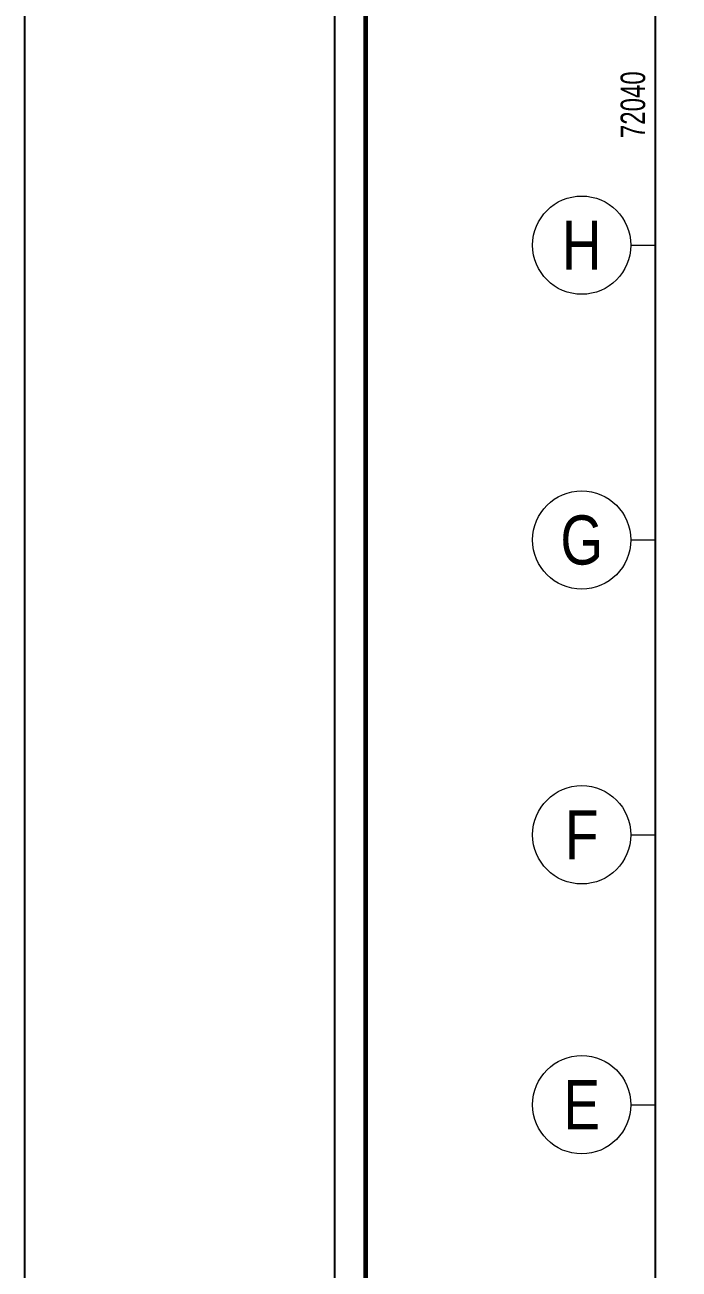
# Model space of a CAD drawing. Header units: millimetres. Extents: x 0 to 132533, y 0 to 93608.
# Drawn here: x 0 to 9992, y 32107 to 51098 of the extents above; entities that cross this region are included whole.
import ezdxf
from ezdxf.enums import TextEntityAlignment as Align

# ---------------------------------------------------------------- set-up
doc = ezdxf.new("R2010")
doc.units = ezdxf.units.MM
doc.header["$LTSCALE"] = 1000
doc.header["$MEASUREMENT"] = 0
doc.layers.add('CDC-KHUNGTEN', color=7, linetype='Continuous')
doc.layers.add('CDC.02.DIM', color=1, linetype='Continuous', lineweight=18)
doc.styles.add('KCS_BIGTEXT', font='arial.ttf', dxfattribs={"width": 0.75})
doc.styles.add('KCS_SMTEXT', font='arial.ttf', dxfattribs={"width": 0.7})
doc.dimstyles.new('KCS_DIM150', dxfattribs={"dimscale": 150, "dimtxt": 2.5, "dimasz": 1.6, "dimexe": 1.2, "dimexo": 0, "dimgap": 1, "dimtad": 1, "dimdec": 0, "dimzin": 0, "dimdsep": 46, "dimtxsty": 'KCS_SMTEXT', "dimblk": 'ARCHTICK', "dimcen": 0, "dimdle": 1, "dimclrd": 1, "dimclre": 1, "dimclrt": 2, "dimadec": 0, "dimazin": 0, "dimtfac": 1, "dimtdec": 0, "dimtix": 1, "dimtmove": 2, "dimatfit": 3, "dimfxl": 1, "dimtolj": 1, "dimtzin": 0, "dimarcsym": 0})

# ---------------------------------------------------------------- blocks, each defined once
blk = doc.blocks.new('_ArchTick')
at = {"color": 0, "linetype": 'ByBlock', "const_width": 0.15}
blk.add_lwpolyline([(-0.5, -0.5), (0.5, 0.5)], dxfattribs=at)
blk = doc.blocks.new('*D84')
at = {"layer": 'CDC.02.DIM', "color": 1, "lineweight": -2, "transparency": 16777216}
for p, q in [((13229, 83757), (9449, 83757)), ((9629, 11567), (9629, 83907)), ((13229, 11717), (9449, 11717))]:
    blk.add_line(p, q, dxfattribs=at)
at = {"layer": 'Defpoints', "color": 0, "transparency": 16777216}
for p in [(9629, 83757), (13229, 83757), (13229, 11717)]:
    blk.add_point(p, dxfattribs=at)
at = {"layer": 'CDC.02.DIM', "color": 1, "lineweight": -2, "transparency": 16777216, "xscale": 240, "yscale": 240, "zscale": 240}
for p, rotation in [((9629, 83757), 90), ((9629, 11717), 270)]:
    blk.add_blockref('_ArchTick', p, dxfattribs=dict(at, rotation=rotation))
at = {"layer": 'CDC.02.DIM', "color": 2, "transparency": 16777216, "insert": (9288, 49880), "char_height": 375, "attachment_point": 5, "rotation": 90, "style": 'KCS_SMTEXT'}
blk.add_mtext('\\A1;72040', dxfattribs=at)
blk = doc.blocks.new('Khung tên chuẩn')
at = {"layer": 'CDC-KHUNGTEN', "color": 8}
blk.add_lwpolyline([(75096, 1100), (83000, 1100), (83000, 58300), (3000, 58300), (3000, 1100), (75096, 1100)], dxfattribs=at)
at = {"layer": 'CDC-KHUNGTEN', "color": 255, "lineweight": 60}
blk.add_lwpolyline([(74900, 1400), (74900, 58000), (3300, 58000), (3300, 1400), (74900, 1400)], close=True, dxfattribs=at)
at = {"layer": 'Defpoints', "color": 1, "ltscale": 0.2}
blk.add_lwpolyline([(0, 0), (0, 59400), (84100, 59400), (84100, 0), (0, 0)], close=True, dxfattribs=at)

msp = doc.modelspace()

# ---------------------------------------------------------------- linework, layer by layer
at = {"layer": 'CDC.02.DIM'}
for p, q in [((9254.2, 47736.5), (9629.2, 47736.5)), ((9254.2, 43236.5), (9629.2, 43236.5)), ((9254.2, 38736.5), (9629.2, 38736.5)), ((9254.2, 34616.5), (9629.2, 34616.5))]:
    msp.add_line(p, q, dxfattribs=at)
for centre in [(8504.2, 47736.5), (8504.2, 43236.5), (8504.2, 38736.5), (8504.2, 34616.5)]:
    msp.add_circle(centre, 750, dxfattribs=at)

# ---------------------------------------------------------------- block references
at = {"xscale": 1.575899999996182, "yscale": 1.575899999996182, "zscale": 1.575899999996182}
msp.add_blockref('Khung tên chuẩn', (0, 0), dxfattribs=at)

# ---------------------------------------------------------------- texts
at = {"layer": 'CDC.02.DIM', "color": 4, "style": 'KCS_BIGTEXT', "width": 0.8}
for s, p in [('H', (8504.2, 47736.5)), ('G', (8504.2, 43236.5)), ('F', (8504.2, 38736.5)), ('E', (8504.2, 34616.5))]:
    msp.add_text(s, height=750, dxfattribs=at).set_placement(p, align=Align.MIDDLE)

# ---------------------------------------------------------------- dimensions: what is measured, and where the dimension line sits
at = {"layer": 'CDC.02.DIM'}
dim = msp.add_linear_dim(base=(9629.2, 83756.5), p1=(13229.2, 11716.5), p2=(13229.2, 83756.5), angle=90, dimstyle='KCS_DIM150', dxfattribs=at)
dim.commit()
dim.dimension.update_dxf_attribs({"geometry": '*D84', "text_midpoint": (9287.8, 49879.9), "dimtype": 160})

doc.saveas('drawing.dxf')
